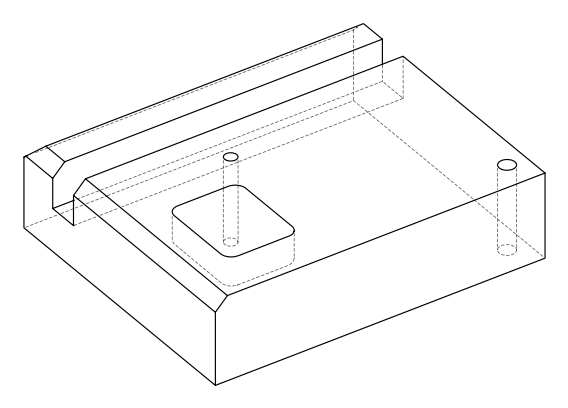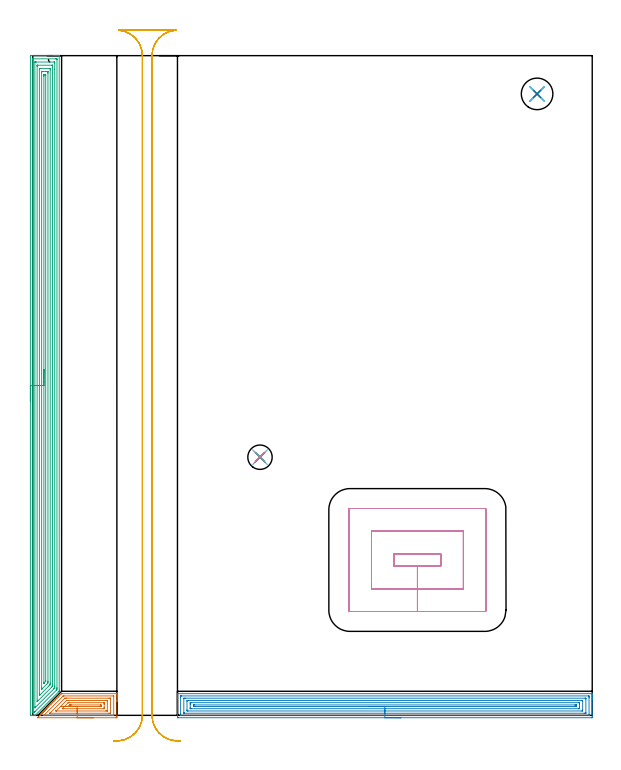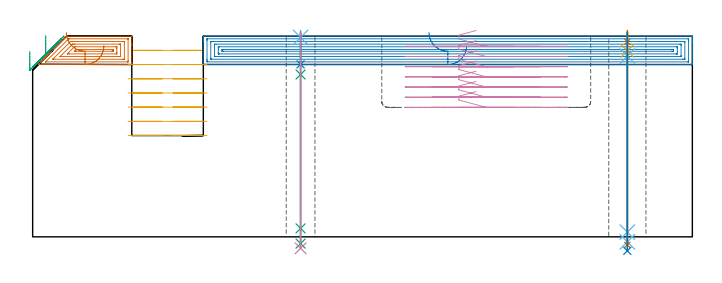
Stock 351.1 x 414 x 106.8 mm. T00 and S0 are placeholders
(PLAN: 14 operations, 10 tool changes, 63.5 min)
(1 AREA_MILL | FG_CHAMFER_SURFACE | UGT0205_001 | 2.27 min | 6796 mm3)
(2 AREA_MILL_1 | FG_CHAMFER_SURFACE_1 | UGT0205_001 | 12.72 min | 30498 mm3)
(3 AREA_MILL_2 | FG_CHAMFER_SURFACE_2 | UGT0205_001 | 23.1 min | 66377 mm3)
(4 MILL_RECTANGULAR_POCKET | POCKET_RECTANGULAR_STRAIGHT | NXT0201_007 | Follow Part, ap 6.25, ae 75% | 9.21 min | 370997 mm3)
(5 MILL_RECTANGULAR_SLOT | SLOT_RECTANGULAR | UGT0201_004 | Follow Part, ap 8, ae 75% | 13.64 min | 830734 mm3)
(6 SPOT_DRILL | STEP1HOLE | NXT0321_9005460120000 | 0.03 min | 41 mm3)
(7 SPOT_DRILL_1 | STEP1HOLE_1 | NXT0321_9005460120000 | 0.05 min | 206 mm3)
(8 DRILL_BLIND_HOLE_INTO_CENTER | STEP1HOLE | NXT0301_127 | 0.07 min | 1190 mm3)
(9 GUN_DRILL_THROUGH_HOLE | STEP1HOLE | UGT0307_006 | 0.53 min | 5975 mm3)
(10 DRILL_TO_ENLARGE_THROUGH_HOLE | STEP1HOLE | UGT0301_283 | 0.46 min | 12402 mm3)
(11 DRILL_BLIND_HOLE_INTO_CENTER_1 | STEP1HOLE_1 | NXT0301_023 | 0.04 min | 241 mm3)
(12 GUN_DRILL_THROUGH_HOLE_1 | STEP1HOLE_1 | UGT0307_001 | 0.49 min | 1761 mm3)
(13 SPADE_DRILL_TO_ENLARGE_THROUGH_HOLE | STEP1HOLE_1 | UGT0306_003 | 0.45 min | 10948 mm3)
(14 DRILL_TO_ENLARGE_THROUGH_HOLE_1 | STEP1HOLE_1 | UGT0301_264 | 0.47 min | 19841 mm3)
(TOOL UGT0205_001 | Chamfer Mill 20 x 3 x 45 deg. | D20 FL50 Z2)
(TOOL NXT0201_007 | ENDMILL 25mm [R216.25-25050GCK54P 1620] | D25 R3 FL54 Z5)
(TOOL UGT0201_004 | End Mill 32 mm | D32 FL53 Z6)
(TOOL NXT0321_9005460120000 | NC Spot Drill, 142deg, 12mm, Carbide, Uncoated | D12 PA142 FL30 Z2)
(TOOL NXT0301_127 | Carbide Drill 10mm [861.1-1000-030A1-GP GC34] | D10 PA150 FL31.2 Z2)
(TOOL UGT0307_006 | Gun Drill 9 mm | D9 PA130 FL24 Z1)
(TOOL UGT0301_283 | Twist Drill 15.3 mm | D15.3 PA118 FL120 Z2)
(TOOL NXT0301_023 | Carbide Drill 5.2mm [860.1-0520-016A1-MM 2214] | D5.2 PA140 FL28 Z2)
(TOOL UGT0307_001 | Gun Drill 5 mm | D5 PA130 FL24 Z1)
(TOOL UGT0306_003 | Spade Drill 12.5mm | D12.5 PA132 FL10 Z2)
(TOOL UGT0301_264 | Twist Drill 19.8 mm | D19.8 PA118 FL140 Z2)
(OP 1 AREA_MILL)
G17 G21 G94 G90
T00 M6
G54
G17 G0 G90 X37.9 Y-1.5 S1061 M3
G43 Z116.8 H0
Z101.7
G94 G1 X37.862 Z100.828 F250.
X37.748 Z99.964
X37.559 Z99.112
X37.297 Z98.28
X36.963 Z97.474
X36.56 Z96.7
X36.092 Z95.964
X35.56 Z95.272
X34.971 Z94.629
X34.328 Z94.04
X33.636 Z93.508
X32.9 Z93.04
X32.126 Z92.637
X31.32 Z92.303
X30.488 Z92.041
X29.637 Z91.852
X28.772 Z91.738
X27.9 Z91.7
X3.213
X3.015 Y-1.496 Z91.701
X3.046 Y-1.46 Z91.737
X3.226 Y-1.274 Z91.926
X3.522 Y-0.978 Z92.221
X4.364 Y-0.135 Z93.062
X4.408 Y-0.091 Z93.108
X4.615 Y0.115 Z93.314
X4.658 Y0.159 Z93.357
X4.704 Y0.204 Z93.403
X4.908 Y0.408 Z93.607
X4.953 Y0.454 Z93.651
X4.999 Y0.5 Z93.699
X5.202 Y0.702 Z93.901
X5.247 Y0.748 Z93.946
X5.295 Y0.795 Z93.994
X5.495 Y0.996 Z94.195
X5.542 Y1.043 Z94.24
X5.59 Y1.091 Z94.29
X5.789 Y1.289 Z94.488
X5.836 Y1.338 Z94.535
X5.886 Y1.386 Z94.585
X6.082 Y1.583 Z94.782
X6.131 Y1.632 Z94.829
X6.181 Y1.682 Z94.881
X6.376 Y1.876 Z95.075
X6.425 Y1.927 Z95.124
X6.477 Y1.977 Z95.176
X6.669 Y2.17 Z95.369
X6.72 Y2.221 Z95.418
X6.772 Y2.273 Z95.472
X6.963 Y2.463 Z95.662
X7.014 Y2.516 Z95.713
X7.068 Y2.568 Z95.767
X7.257 Y2.757 Z95.956
X7.309 Y2.81 Z96.007
X7.363 Y2.864 Z96.063
X7.55 Y3.051 Z96.25
X7.603 Y3.105 Z96.302
X7.659 Y3.159 Z96.358
X7.844 Y3.344 Z96.543
X7.898 Y3.399 Z96.596
X7.954 Y3.455 Z96.654
X8.137 Y3.638 Z96.837
X8.192 Y3.694 Z96.891
X8.25 Y3.75 Z96.949
X8.431 Y3.931 Z97.13
X8.487 Y3.988 Z97.185
X8.545 Y4.046 Z97.245
X8.724 Y4.225 Z97.424
X8.781 Y4.283 Z97.48
X9.077 Y4.577 Z97.777
X9.727 Y5.228 Z98.427
X10.614 Y6.114 Z99.313
X11.5 Y7.001 Z100.2
X12.387 Y7.887 Z101.086
X13.273 Y8.774 Z101.973
X14.16 Y9.66 Z102.859
X15.046 Y10.546 Z103.746
X15.933 Y11.433 Z104.632
X16.819 Y12.319 Z105.519
X18.06 Y13.56 Z106.758
X18.069 Y13.569 Z106.765
X18.105 Y13.598 Z106.783
X18.592 Y13.6 Z106.8
X52.721
X52.79 Y13.594 Z106.793
X52.8 Y13.429 Z106.627
Y9.428 Z102.626
Y8.701 Z101.895
Y-0.499 Z92.697
X52.796 Y-1.019 Z92.177
X52.792 Y-1.491 Z91.705
X52.754 Y-1.493 Z91.703
X52.278 Y-1.5 Z91.7
X27.9
Y-0.086 Z93.114
X7.018 Y-0.085 Z93.115
X6.922 Y-0.081 Z93.119
X6.884 Y-0.079 Z93.121
X6.885 Y-0.074 Z93.126
X6.897 Y-0.058 Z93.142
X6.942 Y-0.009 Z93.191
X18.889 Y11.939 Z105.139
X19.089 Y12.134 Z105.334
X19.125 Y12.166 Z105.366
X19.143 Y12.179 Z105.379
X19.165 Y12.181 Z105.381
X19.269 Y12.184 Z105.384
X19.479 Y12.186 Z105.386
X19.528
X50.555 Y12.185 Z105.385
X50.712 Y12.181 Z105.381
X50.783 Y12.179 Z105.379
X50.79 Y12.14 Z105.34
X50.795 Y12.093 Z105.293
X50.799 Y11.942 Z105.142
Y0.455 Z93.655
X50.795 Y0.161 Z93.361
X50.79 Y-0.034 Z93.166
X50.784 Y-0.08 Z93.12
X50.766 Y-0.081 Z93.119
X50.714 Y-0.083 Z93.117
X50.505 Y-0.086 Z93.114
X50.456
X27.9
Y1.328 Z94.528
X10.917 Y1.329 Z94.529
X10.851 Y1.331 Z94.531
X10.806 Y1.335 Z94.535
X10.752 Y1.342 Z94.542
X10.791 Y1.386 Z94.586
X10.824 Y1.422 Z94.622
X11.032 Y1.632 Z94.832
X11.265 Y1.866 Z95.066
X19.868 Y10.468 Z103.668
X20.118 Y10.714 Z103.914
X20.157 Y10.748 Z103.948
X20.179 Y10.765 Z103.965
X20.213 Y10.766 Z103.966
X20.365 Y10.769 Z103.969
X20.947 Y10.771 Z103.971
X21.251 Y10.772 Z103.972
X47.846 Y10.771 Z103.971
X48.429 Y10.77 Z103.97
X48.732 Y10.766 Z103.966
X48.772 Y10.765 Z103.965
X48.79 Y10.757 Z103.957
X48.8 Y10.468 Z103.668
Y1.565 Z94.765
X48.797 Y1.497 Z94.697
X48.79 Y1.363 Z94.563
X48.781 Y1.334 Z94.534
X48.769 Y1.333 Z94.533
X48.732 Y1.331 Z94.531
X48.15 Y1.329 Z94.529
X47.846 Y1.328 Z94.528
X27.9
Y2.743 Z95.943
X14.818
X14.641 Y2.744 Z95.944
X14.613 Y2.746 Z95.946
X14.608 Y2.749 Z95.949
Y2.752 Z95.952
X14.636 Y2.785 Z95.985
X14.672 Y2.823 Z96.023
X14.705 Y2.856 Z96.056
X21.018 Y9.168 Z102.368
X21.114 Y9.261 Z102.461
X21.18 Y9.321 Z102.521
X21.215 Y9.35 Z102.55
X21.251 Y9.352 Z102.552
X21.481 Y9.355 Z102.555
X22.138 Y9.357 Z102.557
X22.366
X46.073
X46.302 Y9.356 Z102.556
X46.763 Y9.352 Z102.552
X46.784 Y9.351 Z102.551
X46.79 Y9.33 Z102.53
X46.794 Y9.264 Z102.464
X46.798 Y9.129 Z102.329
X46.8 Y8.86 Z102.06
X46.799 Y3.037 Z96.237
X46.797 Y2.856 Z96.056
X46.792 Y2.766 Z95.966
X46.79 Y2.749 Z95.949
X46.774 Y2.747 Z95.947
X46.729 Y2.745 Z95.945
X46.073 Y2.743 Z95.943
X45.845
X27.9
Y4.157 Z97.357
X19.479
X18.717 Y4.158 Z97.358
X18.592 Y4.16 Z97.36
X18.484 Y4.164 Z97.364
X18.592 Y4.294 Z97.494
X22.138 Y7.839 Z101.039
X22.239 Y7.929 Z101.129
X22.329 Y7.936 Z101.136
X22.518 Y7.94 Z101.14
X22.898 Y7.943 Z101.143
X23.024
X44.3
X44.426 Y7.941 Z101.141
X44.678 Y7.936 Z101.136
X44.791 Y7.926 Z101.126
X44.794 Y7.888 Z101.088
X44.797 Y7.817 Z101.017
X44.8 Y7.319 Z100.519
Y6.934 Z100.134
Y5.166 Z98.366
X44.799 Y4.669 Z97.869
X44.793 Y4.283 Z97.483
X44.79 Y4.165 Z97.365
X44.553 Y4.16 Z97.36
X44.426 Y4.157 Z97.357
X27.9
Y5.571 Z98.771
X23.024
X22.618
X22.48 Y5.573 Z98.773
X22.426 Y5.574 Z98.774
X22.354 Y5.577 Z98.777
X22.387 Y5.627 Z98.827
X22.472 Y5.717 Z98.917
X22.799 Y6.05 Z99.25
X22.911 Y6.163 Z99.363
X23.024 Y6.276 Z99.476
X23.251 Y6.492 Z99.692
X23.283 Y6.522 Z99.722
X23.329 Y6.524 Z99.724
X23.432 Y6.527 Z99.727
X23.911 Y6.529 Z99.729
X24.317
X42.687 Y6.528 Z99.728
X42.745 Y6.527 Z99.727
X42.777 Y6.525 Z99.725
X42.787 Y6.523 Z99.723
X42.79 Y6.503 Z99.703
X42.796 Y6.322 Z99.522
X42.799 Y6.05 Z99.25
X42.8 Y5.778 Z98.978
X42.797 Y5.687 Z98.887
X42.792 Y5.615 Z98.815
X42.788 Y5.578 Z98.778
X42.766 Y5.577 Z98.777
X42.527 Y5.574 Z98.774
X42.121 Y5.572 Z98.772
X27.9 Y5.571 Z98.771
X27.028 Z98.809
X26.164 Z98.923
X25.312 Z99.112
X24.48 Z99.374
X23.674 Z99.708
X22.9 Z100.111
X22.164 Z100.58
X21.472 Z101.111
X20.829 Z101.7
X20.24 Z102.343
X19.709 Z103.035
X19.24 Z103.771
X18.837 Z104.545
X18.503 Z105.351
X18.241 Z106.183
X18.052 Z107.035
X17.938 Z107.9
X17.9 Z108.771
G0 Z116.8
M5
M2
(OP 2 AREA_MILL_1)
G17 G21 G94 G90
T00 M6
G54
G17 G0 G90 X230.95 Y-1.5 S1061 M3
G43 Z116.8 H0
Z101.7
G94 G1 X230.912 Z100.828 F250.
X230.798 Z99.964
X230.609 Z99.112
X230.347 Z98.28
X230.013 Z97.474
X229.61 Z96.7
X229.142 Z95.964
X228.61 Z95.272
X228.021 Z94.629
X227.378 Z94.04
X226.686 Z93.508
X225.95 Z93.04
X225.176 Z92.637
X224.37 Z92.303
X223.538 Z92.041
X222.687 Z91.852
X221.822 Z91.738
X220.95 Z91.7
X91.418
X91.007 Y-1.496 Z91.702
X90.81 Y-1.492 Z91.706
X90.8 Y-1.291 Z91.906
Y10.468 Z103.662
Y11.013 Z104.21
Y11.352 Z104.548
Y11.897 Z105.093
Y12.235 Z105.43
Y12.912 Z106.111
Y13.232 Z106.431
X90.807 Y13.585 Z106.776
X90.809 Y13.597 Z106.788
X90.971 Y13.6 Z106.8
X350.929
X351.091 Y13.597 Z106.788
X351.093 Y13.585 Z106.776
X351.1 Y13.231 Z106.431
Y12.912 Z106.111
Y12.235 Z105.43
Y11.013 Z104.21
Y10.468 Z103.662
Y9.857 Z103.052
Y-1.019 Z92.179
X351.098 Y-1.293 Z91.904
X351.09 Y-1.492 Z91.706
X350.89 Y-1.499 Z91.699
X220.95 Y-1.5 Z91.7
Y-0.086 Z93.114
X93.154 Y-0.085 Z93.115
X92.816 Y-0.079 Z93.121
X92.81 Y0.03 Z93.23
X92.802 Y0.262 Z93.462
X92.801 Y0.748 Z93.948
X92.8 Y1.148 Z94.348
X92.801 Y11.352 Z104.552
X92.802 Y11.749 Z104.949
X92.81 Y12.151 Z105.351
X92.818 Y12.18 Z105.38
X92.836 Y12.181 Z105.381
X92.888 Y12.184 Z105.384
X92.994 Y12.185 Z105.385
X93.204 Y12.186 Z105.386
X348.746 Y12.185 Z105.385
X349.084 Y12.179 Z105.379
X349.09 Y12.07 Z105.27
X349.098 Y11.838 Z105.038
X349.099 Y11.352 Z104.552
X349.1 Y10.952 Z104.152
X349.099 Y0.748 Z93.948
X349.098 Y0.351 Z93.551
X349.09 Y-0.051 Z93.149
X349.082 Y-0.08 Z93.12
X349.064 Y-0.081 Z93.119
X349.012 Y-0.084 Z93.116
X348.907 Y-0.085 Z93.115
X348.696 Y-0.086 Z93.114
X220.95
Y1.328 Z94.528
X95.298 Y1.329 Z94.529
X94.991 Y1.331 Z94.531
X94.889 Y1.332 Z94.532
X94.816 Y1.335 Z94.535
X94.81 Y1.443 Z94.643
X94.804 Y1.632 Z94.832
X94.801 Y1.82 Z95.02
Y10.468 Z103.668
Y10.655 Z103.855
X94.806 Y10.719 Z103.919
X94.81 Y10.763 Z103.963
X94.839 Y10.765 Z103.965
X94.991 Y10.768 Z103.968
X95.578 Y10.771 Z103.971
X95.884
X346.603
X346.909 Y10.769 Z103.969
X347.011 Y10.768 Z103.968
X347.084 Y10.765 Z103.965
X347.09 Y10.656 Z103.856
X347.096 Y10.468 Z103.668
X347.099 Y10.28 Z103.48
X347.1 Y1.632 Z94.832
X347.099 Y1.445 Z94.645
X347.094 Y1.38 Z94.58
X347.09 Y1.337 Z94.537
X347.061 Y1.335 Z94.535
X346.909 Y1.332 Z94.532
X346.322 Y1.329 Z94.529
X346.016
X220.95 Y1.328 Z94.528
Y2.743 Z95.943
X97.441 Y2.744 Z95.944
X96.922 Y2.75 Z95.95
X96.81 Y2.764 Z95.964
X96.804 Y2.964 Z96.164
X96.8 Y3.377 Z96.577
Y8.701 Z101.901
X96.804 Y9.131 Z102.331
X96.81 Y9.34 Z102.54
X97.014 Y9.351 Z102.551
X97.671 Y9.357 Z102.557
X344.459 Y9.356 Z102.556
X344.978 Y9.35 Z102.55
X345.09 Y9.336 Z102.536
X345.096 Y9.136 Z102.336
X345.1 Y8.723 Z101.923
Y3.399 Z96.599
X345.096 Y2.969 Z96.169
X345.09 Y2.76 Z95.96
X344.886 Y2.749 Z95.949
X344.229 Y2.743 Z95.943
X220.95
Y4.157 Z97.357
X99.33
X99.076 Y4.16 Z97.36
X98.907 Y4.164 Z97.364
X98.809 Y4.169 Z97.369
X98.807 Y4.19 Z97.39
X98.804 Y4.283 Z97.483
X98.8 Y4.933 Z98.133
Y6.7 Z99.9
Y7.584 Z100.784
X98.803 Y7.817 Z101.017
X98.806 Y7.898 Z101.098
X98.809 Y7.932 Z101.132
X98.949 Y7.937 Z101.137
X99.203 Y7.942 Z101.142
X99.331 Y7.943 Z101.143
X99.458
X342.57
X342.824 Y7.94 Z101.14
X342.994 Y7.936 Z101.136
X343.091 Y7.931 Z101.131
X343.093 Y7.909 Z101.109
X343.096 Y7.817 Z101.017
X343.1 Y7.167 Z100.367
Y5.4 Z98.6
Y4.516 Z97.716
X343.097 Y4.283 Z97.483
X343.094 Y4.202 Z97.402
X343.091 Y4.168 Z97.368
X342.951 Y4.163 Z97.363
X342.697 Y4.158 Z97.358
X342.57 Y4.157 Z97.357
X342.442
X220.95
Y5.571 Z98.771
X101.728
X101.244 Y5.573 Z98.773
X100.829 Y5.577 Z98.777
X100.81 Y5.579 Z98.779
X100.804 Y5.602 Z98.802
X100.803 Y6.05 Z99.25
X100.805 Y6.485 Z99.685
X100.809 Y6.515 Z99.715
X100.824 Y6.522 Z99.722
X100.882 Y6.525 Z99.725
X101.002 Y6.527 Z99.727
X101.244 Y6.528 Z99.728
X101.653 Y6.529 Z99.729
X340.172
X340.656 Y6.527 Z99.727
X341.071 Y6.523 Z99.723
X341.09 Y6.521 Z99.721
X341.096 Y6.498 Z99.698
X341.097 Y6.05 Z99.25
X341.095 Y5.615 Z98.815
X341.091 Y5.585 Z98.785
X341.076 Y5.578 Z98.778
X341.019 Y5.575 Z98.775
X340.898 Y5.573 Z98.773
X340.656 Y5.571 Z98.771
X340.247
X220.95
X220.078 Z98.809
X219.214 Z98.923
X218.362 Z99.112
X217.53 Z99.374
X216.724 Z99.708
X215.95 Z100.111
X215.214 Z100.58
X214.522 Z101.111
X213.879 Z101.7
X213.29 Z102.343
X212.759 Z103.035
X212.29 Z103.771
X211.887 Z104.545
X211.553 Z105.351
X211.291 Z106.183
X211.102 Z107.035
X210.988 Z107.9
X210.95 Z108.771
G0 Z116.8
M5
M2
(OP 3 AREA_MILL_2)
G17 G21 G94 G90
T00 M6
G54
G17 G0 G90 X-1.5 Y197. S1061 M3
G43 Z116.8 H0
Z98.7
G94 G1 Y197.038 Z97.828 F250.
Y197.152 Z96.964
Y197.341 Z96.112
Y197.603 Z95.28
Y197.937 Z94.474
Y198.34 Z93.7
Y198.808 Z92.964
Y199.34 Z92.272
Y199.929 Z91.629
Y200.572 Z91.04
Y201.264 Z90.509
Y202. Z90.04
Y202.774 Z89.637
Y203.58 Z89.303
Y204.412 Z89.041
Y205.264 Z88.852
Y206.128 Z88.738
Y207. Z88.7
Y413.381
X-1.497 Y413.691 Z88.702
X-1.492 Y413.99 Z88.706
X-1.188 Y414. Z89.009
X13.342 Z103.536
X13.889 Z104.086
X14.233 Z104.429
X14.78 Z104.976
X15.124 Z105.319
X15.811 Z106.011
X16.149 Z106.348
X16.548 Y413.993 Z106.74
X16.597 Y413.99 Z106.788
X16.6 Y413.828 Z106.8
Y15.807
X16.597 Y15.105 Z106.789
X16.469 Y14.968 Z106.668
X1.586 Y0.086 Z91.784
X1.5 Y0.01 Z91.695
X1.415 Y0. Z91.614
X1.313 Z91.512
X0.663 Z90.863
X-0.024 Z90.172
X-1.258 Z88.939
X-1.491 Y0.002 Z88.705
X-1.5 Y0.466 Z88.7
Y207.
X-0.086 Z90.114
X-0.085 Y411.656 Z90.115
X-0.084 Y411.719 Z90.116
X-0.079 Y411.842 Z90.121
X-0.068 Y411.99 Z90.132
X-0.024 Y411.992 Z90.176
X0.464 Y411.999 Z90.664
X14.233 Y412. Z104.433
X14.72 Y411.998 Z104.92
X15.124 Y411.992 Z105.324
X15.175 Y411.99 Z105.375
X15.181 Y411.781 Z105.381
X15.185 Y411.656 Z105.385
Y411.594
X15.186 Y411.532 Z105.386
Y17.532
X15.182 Y16.701 Z105.382
X15.179 Y16.645 Z105.379
X15.124 Y16.085 Z105.324
X14.988 Y15.943 Z105.188
X14.857 Y15.807 Z105.057
X1.456 Y2.406 Z91.656
X1.157 Y2.115 Z91.357
X1.061 Y2.023 Z91.261
X0.867 Y2.01 Z91.067
X0.378 Y2.004 Z90.578
X-0.024 Y2.008 Z90.176
X-0.075 Y2.01 Z90.125
X-0.082 Y2.219 Z90.118
X-0.085 Y2.344 Z90.115
X-0.086 Y2.406 Z90.114
Y2.468
Y207.
X1.328 Z91.528
X1.329 Y409.807 Z91.529
X1.331 Y409.915 Z91.531
X1.333 Y409.968 Z91.533
X1.335 Y409.986 Z91.535
X1.374 Y409.99 Z91.574
X1.568 Y409.998 Z91.768
X1.758 Y409.999 Z91.958
X2.457 Y410. Z92.657
X13.342 Y409.999 Z103.542
X13.534 Y409.998 Z103.734
X13.662 Y409.994 Z103.862
X13.759 Y409.99 Z103.959
X13.764 Y409.95 Z103.964
X13.767 Y409.807 Z103.967
X13.77 Y409.377 Z103.97
X13.771 Y405.44 Z103.971
Y18.488
X13.77 Y18.058 Z103.97
X13.766 Y17.594 Z103.966
X13.762 Y17.173 Z103.962
X13.342 Y16.741 Z103.542
X13.302 Y16.701 Z103.502
X1.547 Y4.947 Z91.747
X1.367 Y4.771 Z91.567
X1.338 Y4.747 Z91.538
X1.334 Y4.746 Z91.534
X1.332 Y4.75 Z91.532
X1.33 Y4.806 Z91.53
X1.328 Y5.336 Z91.528
Y207.
X2.743 Z92.943
Y407.127
X2.747 Y407.922 Z92.947
X2.75 Y407.977 Z92.95
X2.756 Y407.99 Z92.956
X2.779 Y407.993 Z92.979
X2.887 Y407.997 Z93.087
X3.105 Y407.999 Z93.305
X12.003 Z102.203
X12.215 Y407.997 Z102.415
X12.32 Y407.993 Z102.52
X12.344 Y407.99 Z102.544
X12.35 Y407.98 Z102.55
X12.352 Y407.94 Z102.552
X12.357 Y407.221 Z102.557
Y407.127
Y19.475
X12.356 Y18.582 Z102.556
X12.355 Y18.488 Z102.555
X12.35 Y18.289 Z102.55
X12.338 Y18.198 Z102.538
X12.276 Y18.133 Z102.476
X12.097 Y17.949 Z102.297
X11.746 Y17.594 Z101.946
X11.652 Y17.501 Z101.852
X3.176 Y9.025 Z93.376
X2.807 Y8.66 Z93.007
X2.792 Y8.652 Z92.992
X2.75 Y8.66 Z92.95
X2.743 Y9.553 Z92.943
Y207.
X4.157 Z94.357
Y405.34
X4.158 Y405.614 Z94.358
X4.162 Y405.89 Z94.362
X4.164 Y405.967 Z94.364
X4.169 Y405.991 Z94.369
X4.185 Y405.993 Z94.385
X4.267 Y405.997 Z94.467
X4.431 Y405.999 Z94.631
X4.664 Y406. Z94.864
X10.669 Y405.999 Z100.869
X10.905 Y405.997 Z101.105
X10.934 Y405.99 Z101.134
X10.937 Y405.984 Z101.137
X10.94 Y405.962 Z101.14
X10.943 Y405.34 Z101.143
Y405.065
Y20.274
X10.942 Y20. Z101.142
X10.938 Y19.381 Z101.138
X10.936 Y19.248 Z101.136
X10.87 Y19.179 Z101.07
X10.669 Y18.97 Z100.869
X10.429 Y18.728 Z100.629
X10.19 Y18.488 Z100.39
X4.629 Y12.928 Z94.829
X4.431 Y12.734 Z94.631
X4.178 Y12.488 Z94.378
X4.162 Y12.487 Z94.362
X4.16 Y12.492 Z94.36
X4.158 Y12.507 Z94.358
X4.157 Y13.127 Z94.357
Y13.402
Y207.
X5.571 Z95.771
X5.572 Y403.553 Z95.772
X5.574 Y403.875 Z95.774
X5.576 Y403.955 Z95.776
X5.578 Y403.987 Z95.778
X5.62 Y403.99 Z95.82
X5.771 Y403.997 Z95.971
X6.213 Y403.999 Z96.413
X6.659 Y404. Z96.859
X8.441 Z98.641
X8.887 Y403.999 Z99.087
X9.335 Y403.997 Z99.535
X9.492 Y403.99 Z99.692
X9.522 Y403.984 Z99.722
X9.524 Y403.929 Z99.724
X9.527 Y403.804 Z99.727
X9.528 Y403.553 Z99.728
X9.529 Y402.909 Z99.729
Y21.417
X9.528 Y21.168 Z99.728
X9.524 Y20.529 Z99.724
X9.52 Y20.274 Z99.72
X8.634 Y19.381 Z98.834
X6.083 Y16.831 Z96.283
X5.952 Y16.701 Z96.152
X5.726 Y16.481 Z95.926
X5.631 Y16.391 Z95.831
X5.578 Y16.361 Z95.778
X5.575 Y16.447 Z95.775
X5.573 Y16.701 Z95.773
X5.571 Y17.089 Z95.771
Y17.345
Y207.
X6.985 Z97.185
Y400.992
X6.988 Y401.766 Z97.188
X6.99 Y401.881 Z97.19
X6.995 Y401.99 Z97.195
X7.104 Y401.992 Z97.304
X7.763 Y401.999 Z97.963
X7.995 Y401.998 Z98.195
X8.073 Y401.995 Z98.273
X8.099 Y401.991 Z98.299
X8.108 Y401.987 Z98.308
X8.11 Y401.965 Z98.31
X8.113 Y401.886 Z98.313
X8.114 Y401.766 Z98.314
X8.115 Y401.647 Z98.315
X8.114 Y21.822 Z98.314
X8.112 Y21.584 Z98.312
X8.109 Y21.425 Z98.309
X8.106 Y21.314 Z98.306
X7.983 Y21.18 Z98.183
X7.077 Y20.274 Z97.277
X7.034 Y20.234 Z97.234
X7.017 Y20.219 Z97.217
X6.995 Y20.203 Z97.195
X6.992 Y20.221 Z97.192
X6.988 Y20.274 Z97.188
X6.986 Y20.337 Z97.186
X6.985 Y20.394 Z97.185
Y207.
Y207.872 Z97.223
Y208.736 Z97.337
Y209.588 Z97.526
Y210.42 Z97.788
Y211.226 Z98.122
Y212. Z98.525
Y212.736 Z98.994
Y213.428 Z99.525
Y214.071 Z100.114
Y214.66 Z100.757
Y215.192 Z101.45
Y215.66 Z102.185
Y216.063 Z102.959
Y216.397 Z103.765
Y216.659 Z104.597
Y216.848 Z105.449
Y216.962 Z106.314
Y217. Z107.185
G0 Z116.8
M5
M2
(OP 4 MILL_RECTANGULAR_POCKET)
G17 G21 G94 G90
T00 M6
G54
G17 G0 G90 X236.002 Y101.3 S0 M3
G43 Z116.8 H1
Z109.8
G94 G1 X226.8 Z107.334 F250.
Y93.7 Z105.298
X241.4 Z101.386
X256. F500.
Y101.3
X226.8
Y93.7
X241.4
Y79.45
X270.25
Y115.55
X212.55
Y79.45
X241.4
Y65.2
X283.7
G3 X284.5 Y66. R0.8
G1 Y129.
G3 X283.7 Y129.8 R0.8
G1 X199.1
G3 X198.3 Y129. R0.8
G1 Y66.
G3 X199.1 Y65.2 R0.8
G1 X241.4
X242.4
G0 X236.002 Y101.3 Z104.386
G1 X226.8 Z101.92 F250.
Y93.7 Z99.883
X241.4 Z95.971
X256. F500.
Y101.3
X226.8
Y93.7
X241.4
Y79.45
X270.25
Y115.55
X212.55
Y79.45
X241.4
Y65.2
X283.7
G3 X284.5 Y66. R0.8
G1 Y129.
G3 X283.7 Y129.8 R0.8
G1 X199.1
G3 X198.3 Y129. R0.8
G1 Y66.
G3 X199.1 Y65.2 R0.8
G1 X241.4
X242.4
G0 X236.002 Y101.3 Z98.971
G1 X226.8 Z96.506 F250.
Y93.7 Z94.469
X241.4 Z90.557
X256. F500.
Y101.3
X226.8
Y93.7
X241.4
Y79.45
X270.25
Y115.55
X212.55
Y79.45
X241.4
Y65.2
X283.7
G3 X284.5 Y66. R0.8
G1 Y129.
G3 X283.7 Y129.8 R0.8
G1 X199.1
G3 X198.3 Y129. R0.8
G1 Y66.
G3 X199.1 Y65.2 R0.8
G1 X241.4
X242.4
G0 X236.002 Y101.3 Z93.557
G1 X226.8 Z91.091 F250.
Y93.7 Z89.055
X241.4 Z85.143
X256. F500.
Y101.3
X226.8
Y93.7
X241.4
Y79.45
X270.25
Y115.55
X212.55
Y79.45
X241.4
Y65.2
X283.7
G3 X284.5 Y66. R0.8
G1 Y129.
G3 X283.7 Y129.8 R0.8
G1 X199.1
G3 X198.3 Y129. R0.8
G1 Y66.
G3 X199.1 Y65.2 R0.8
G1 X241.4
X242.4
G0 X236.002 Y101.3 Z88.143
G1 X226.8 Z85.677 F250.
Y93.7 Z83.641
X241.4 Z79.729
X256. F500.
Y101.3
X226.8
Y93.7
X241.4
Y79.45
X270.25
Y115.55
X212.55
Y79.45
X241.4
Y65.2
X283.7
G3 X284.5 Y66. R0.8
G1 Y129.
G3 X283.7 Y129.8 R0.8
G1 X199.1
G3 X198.3 Y129. R0.8
G1 Y66.
G3 X199.1 Y65.2 R0.8
G1 X241.4
X242.4
G0 X236.002 Y101.3 Z82.729
G1 X226.8 Z80.263 F250.
Y93.7 Z78.226
X241.4 Z74.314
X256. F500.
Y101.3
X226.8
Y93.7
X241.4
Y79.45
X270.25
Y115.55
X212.55
Y79.45
X241.4
Y65.2
X283.7
G3 X284.5 Y66. R0.8
G1 Y129.
G3 X283.7 Y129.8 R0.8
G1 X199.1
G3 X198.3 Y129. R0.8
G1 Y66.
G3 X199.1 Y65.2 R0.8
G1 X241.4
X242.4
G0 X236.002 Y101.3 Z77.314
G1 X226.8 Z74.848 F250.
Y93.7 Z72.812
X241.4 Z68.9
X256. F500.
Y101.3
X226.8
Y93.7
X241.4
Y79.45
X270.25
Y115.55
X212.55
Y79.45
X241.4
Y65.2
X283.7
G3 X284.5 Y66. R0.8
G1 Y129.
G3 X283.7 Y129.8 R0.8
G1 X199.1
G3 X198.3 Y129. R0.8
G1 Y66.
G3 X199.1 Y65.2 R0.8
G1 X241.4
X242.4
G0 Z116.8
M5
M2
(OP 5 MILL_RECTANGULAR_SLOT)
G17 G21 G94 G90
T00 M6
G54
G17 G0 G90 X89.159 Y-16.196 S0 M3
G43 Z116.8 H0
Z99.243
G94 G1 X86.281 Y-15.349 F250.
G2 X74.8 Y0. R16. F500.
G1 Y414.
G2 X89.821 Y429.97 R16.
G1 Y430.
X53.779
Y429.97
G2 X68.8 Y414. R16.
G1 Y0.
G2 X57.321 Y-15.348 R16.
G1 X54.443 Y-16.196 F250.
G0 X92.815 Y-16.154 Z91.686
G1 X89.821 Y-15.97
G2 X74.8 Y0. R16. F500.
G1 Y414.
G2 X89.821 Y429.97 R16.
G1 Y430.
X53.779
Y429.97
G2 X68.8 Y414. R16.
G1 Y0.
G2 X53.779 Y-15.97 R16.
G1 X50.785 Y-16.154 F250.
G0 X92.815 Z84.129
G1 X89.821 Y-15.97
G2 X74.8 Y0. R16. F500.
G1 Y414.
G2 X89.821 Y429.97 R16.
G1 Y430.
X53.779
Y429.97
G2 X68.8 Y414. R16.
G1 Y0.
G2 X53.779 Y-15.97 R16.
G1 X50.785 Y-16.154 F250.
G0 X92.815 Z76.571
G1 X89.821 Y-15.97
G2 X74.8 Y0. R16. F500.
G1 Y414.
G2 X89.821 Y429.97 R16.
G1 Y430.
X53.779
Y429.97
G2 X68.8 Y414. R16.
G1 Y0.
G2 X53.779 Y-15.97 R16.
G1 X50.785 Y-16.154 F250.
G0 X92.815 Z69.014
G1 X89.821 Y-15.97
G2 X74.8 Y0. R16. F500.
G1 Y414.
G2 X89.821 Y429.97 R16.
G1 Y430.
X53.779
Y429.97
G2 X68.8 Y414. R16.
G1 Y0.
G2 X53.779 Y-15.97 R16.
G1 X50.785 Y-16.154 F250.
G0 X92.815 Z61.457
G1 X89.821 Y-15.97
G2 X74.8 Y0. R16. F500.
G1 Y414.
G2 X89.821 Y429.97 R16.
G1 Y430.
X53.779
Y429.97
G2 X68.8 Y414. R16.
G1 Y0.
G2 X53.779 Y-15.97 R16.
G1 X50.785 Y-16.154 F250.
G0 X92.815 Z53.9
G1 X89.821 Y-15.97
G2 X74.8 Y0. R16. F500.
G1 Y414.
G2 X89.821 Y429.97 R16.
G1 Y430.
X53.779
Y429.97
G2 X68.8 Y414. R16.
G1 Y0.
G2 X53.779 Y-15.97 R16.
G1 X50.785 Y-16.154 F250.
G0 Z116.8
M5
M2
(OP 6 SPOT_DRILL)
G17 G21 G94 G90
T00 M6
G54
G17 G0 G90 X142.6 Y162. S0 M3
G43 Z116.8 H0
G94 G81 G98 Z106.141 F250. R109.8
G80
M5
M2
(OP 7 SPOT_DRILL_1)
G17 G21 G94 G90
T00 M6
G54
G17 G0 G90 X316.5 Y390. S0 M3
G43 Z116.8 H0
G94 G81 G98 Z103.8 F250. R109.8
G80
M5
M2
(OP 8 DRILL_BLIND_HOLE_INTO_CENTER)
G17 G21 G94 G90
T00 M6
G54
G17 G0 G90 X142.6 Y162. S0 M3
G43 Z116.8 H1
G94 G81 G98 Z91.8 F250. R108.8
G80
M5
M2
(OP 9 GUN_DRILL_THROUGH_HOLE)
G17 G21 G94 G90
T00 M6
G54
G17 G0 G90 X142.6 Y162. M8
G43 Z116.8 H0
Z102.76
S716 M3
G94 G1 Z86.407 F125. M26
G4 X.084
Z4.5 F250.
G4 X.084
Z-3.598 F125.
G4 X.084
M5
M9
G0 Z102.76
Z116.8
M2
(OP 10 DRILL_TO_ENLARGE_THROUGH_HOLE)
G17 G21 G94 G90
T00 M6
G54
G17 G0 G90 X142.6 Y162. S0 M3
G43 Z116.8 H0
G94 G73 G98 Z-6.097 F250. Q14.112 R108.8
G80
M5
M2
(OP 11 DRILL_BLIND_HOLE_INTO_CENTER_1)
G17 G21 G94 G90
T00 M6
G54
G17 G0 G90 X316.5 Y390. S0 M3
G43 Z116.8 H1
G94 G81 G98 Z99. F250. R108.8
G80
M5
M2
(OP 12 GUN_DRILL_THROUGH_HOLE_1)
G17 G21 G94 G90
T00 M6
G54
G17 G0 G90 X316.5 Y390. M8
G43 Z116.8 H0
Z104.662
S716 M3
G94 G1 Z96.244 F125. M26
G4 X.084
Z2.5 F250.
G4 X.084
Z-2.666 F125.
G4 X.084
M5
M9
G0 Z104.662
Z116.8
M2
(OP 13 SPADE_DRILL_TO_ENLARGE_THROUGH_HOLE)
G17 G21 G94 G90
T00 M6
G54
G17 G0 G90 X316.5 Y390. S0 M3
G43 Z116.8 H0
G94 G73 G98 Z-4.283 F250. Q12.343 R108.8
G80
M5
M2
(OP 14 DRILL_TO_ENLARGE_THROUGH_HOLE_1)
G17 G21 G94 G90
T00 M6
G54
G17 G0 G90 X316.5 Y390. S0 M3
G43 Z116.8 H0
G94 G73 G98 Z-7.449 F250. Q19.041 R108.8
G80
M5
M2
